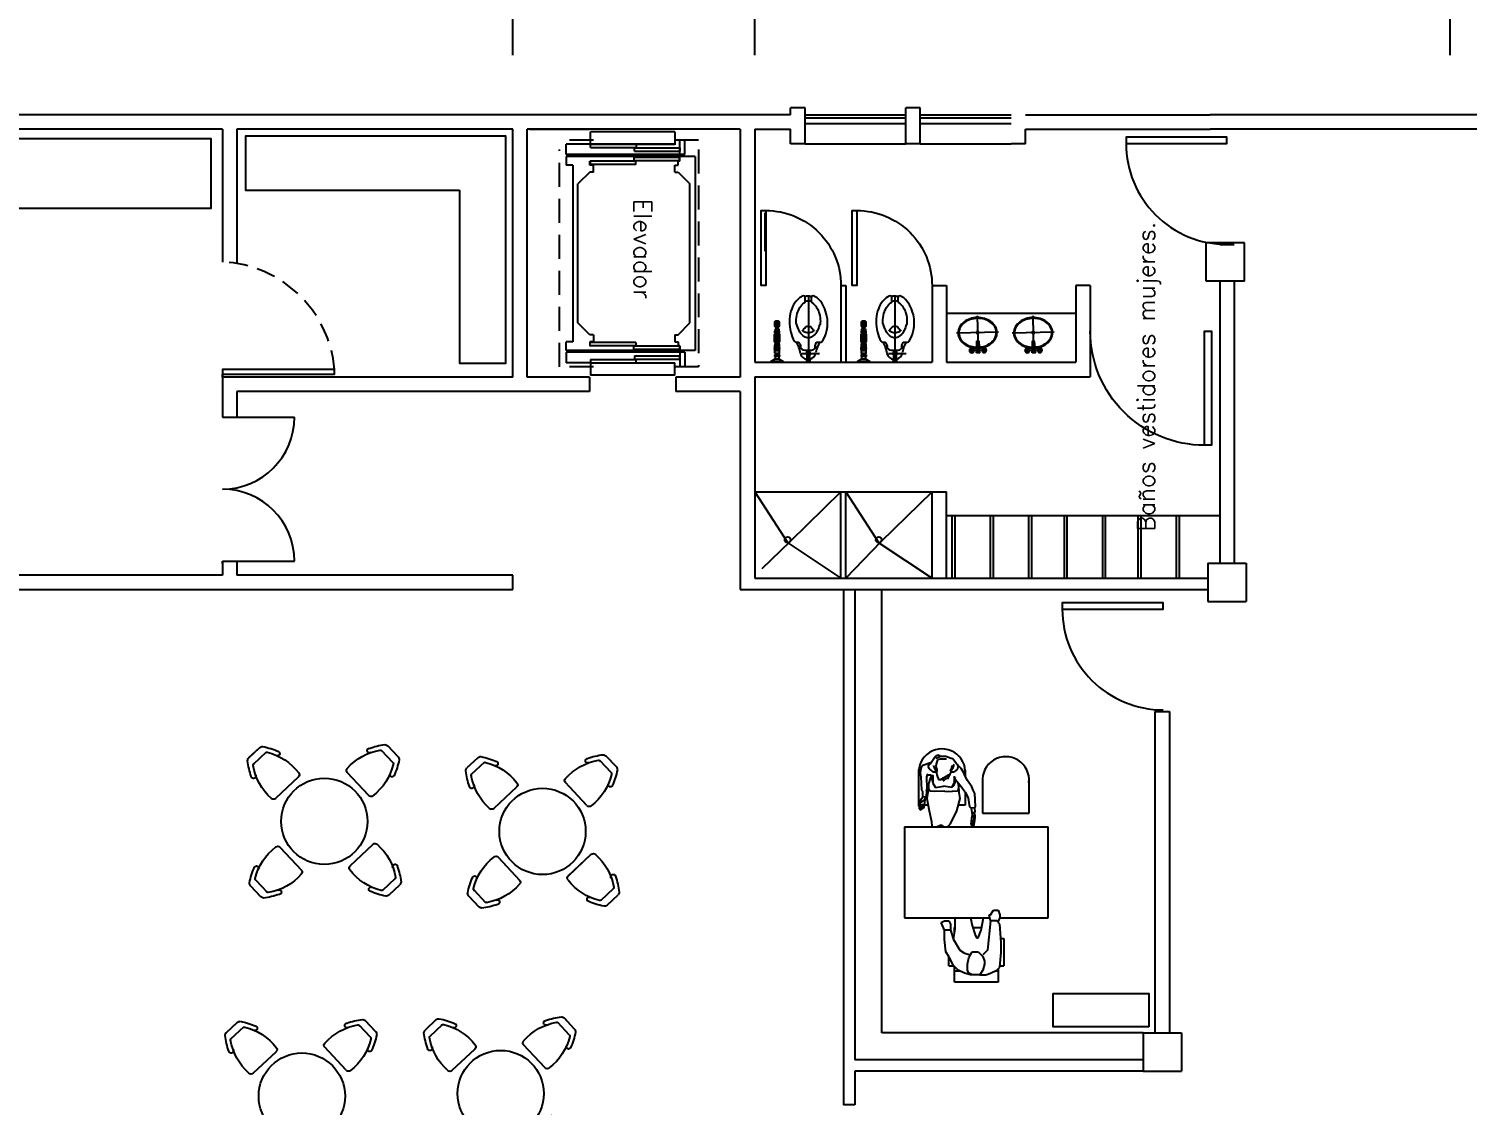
# Model space of a CAD drawing. Header units: millimetres. Extents: x -1615 to -538, y 177 to 397.
# Drawn here: x -1133.03 to -1118.03, y 266.28 to 277.51 of the extents above; entities that cross this region are included whole.
import ezdxf
from ezdxf.enums import TextEntityAlignment as Align

# ---------------------------------------------------------------- set-up
doc = ezdxf.new("R2010")
doc.units = ezdxf.units.MM
doc.linetypes.add('HIDDEN', pattern=[0.375, 0.25, -0.125])
doc.linetypes.add('OCULTA2', pattern=[0.3, 0.2, -0.1])
for name, color, linetype in [('AUX', 8, 'Continuous'), ('MOB', 7, 'Continuous'), ('MUEB', 251, 'Continuous'), ('MUEBLES', 9, 'Continuous'), ('MUROS', 1, 'Continuous'), ('MUROS2', 9, 'Continuous'), ('P-1', 1, 'Continuous'), ('PROY', 8, 'HIDDEN'), ('TEX', 2, 'Continuous'), ('VENT', 4, 'Continuous'), ('VENTANAS', 4, 'Continuous')]:
    doc.layers.add(name, color=color, linetype=linetype)
doc.styles.add('ROMANS', font='ROMANS.shx')
doc.styles.get("Standard").update_dxf_attribs({"font": 'stylu.ttf'})
doc.dimstyles.new('ISO-25', dxfattribs={"dimtxt": 0.5, "dimasz": 0.5, "dimexe": 0.5, "dimexo": 0.625, "dimtad": 0, "dimtih": 1, "dimtoh": 1, "dimtxsty": 'Standard', "dimblk": 'ARCHTICK', "dimcen": 2.5, "dimadec": 0, "dimazin": 0, "dimtfac": 1, "dimtmove": 0, "dimatfit": 3, "dimfxl": 0, "dimarcsym": 0})

# ---------------------------------------------------------------- blocks, each defined once
blk = doc.blocks.new('OVALIN')
for p, q in [((0, -0.482), (0, 0)), ((0.11, -0.04), (-0.11, -0.04)), ((0.27, -0.267), (-0.27, -0.267))]:
    blk.add_line(p, q)
blk.add_lwpolyline([(0.017, -0.071, -0.057947), (0.094, -0.084, -0.080358), (0.171, -0.123, -0.109726), (0.229, -0.189, -0.129522), (0.25, -0.266, -0.129491), (0.229, -0.343, -0.109705), (0.171, -0.409, -0.080358), (0.094, -0.448, -0.070455), (0, -0.462, -0.070437), (-0.094, -0.448, -0.080344), (-0.171, -0.409, -0.109805), (-0.23, -0.343, -0.12938), (-0.25, -0.266, -0.129412), (-0.23, -0.189, -0.109828), (-0.171, -0.123, -0.080344), (-0.094, -0.084, -0.058052), (-0.017, -0.071, -0.05693)], format="xyb")
at = {"elevation": 0.472}
blk.add_lwpolyline([(0.016, -0.081, -0.057902), (0.091, -0.094, -0.080358), (0.165, -0.131, -0.109781), (0.221, -0.194, -0.129604), (0.24, -0.266, -0.129578), (0.221, -0.338, -0.109763), (0.165, -0.401, -0.080358), (0.091, -0.438, -0.070455), (0, -0.452, -0.070437), (-0.091, -0.438, -0.080344), (-0.165, -0.401, -0.109849), (-0.221, -0.338, -0.129486), (-0.24, -0.266, -0.129512), (-0.221, -0.194, -0.109867), (-0.165, -0.131, -0.080344), (-0.091, -0.094, -0.058006), (-0.016, -0.081, -0.05693)], format="xyb", dxfattribs=at)
for points in [[(-0.105, -0.04, 0.119733), (-0.08, -0.065, 0.119733), (-0.055, -0.04, 0.119733), (-0.08, -0.014, 0.119733)], [(0.105, -0.04, -0.119733), (0.08, -0.065, -0.119733), (0.055, -0.04, -0.119733), (0.08, -0.014, -0.119733)]]:
    blk.add_lwpolyline(points, format="xyb", close=True)
blk.add_lwpolyline([(-0.02, -0.007), (-0.013, -0.157), (0.012, -0.157), (0.02, -0.007)], close=True)
for centre, radius in [((-0.08, -0.04), 0.03), ((-0.08, -0.04), 0.00268), ((0.08, -0.04), 0.03), ((0.08, -0.04), 0.00268), ((0, -0.266, 0.472), 0.0157)]:
    blk.add_circle(centre, radius)
blk = doc.blocks.new('8360154')
at = {"layer": 'MOB'}
for p, q in [((-0.114, 0.198), (-0.128, 0.198)), ((-0.128, 0.198), (-0.114, 0.198)), ((-0.128, 0.198), (0.05, 0.198)), ((-0.114, 0.279), (-0.119, 0.279)), ((-0.114, 0.279), (-0.119, 0.279)), ((-0.114, 0.279), (0.041, 0.279)), ((0.036, 0.279), (-0.114, 0.279)), ((0.05, 0.198), (0.037, 0.198)), ((-0.204, -0.221), (-0.204, -0.221)), ((-0.204, -0.221), (-0.204, -0.221)), ((-0.204, -0.221), (-0.204, -0.221)), ((-0.204, -0.221), (-0.204, -0.221)), ((-0.204, -0.221), (-0.204, -0.221)), ((-0.204, -0.221), (-0.204, -0.221)), ((-0.202, -0.221), (-0.204, -0.221)), ((-0.202, -0.221), (0.126, -0.221)), ((-0.198, -0.221), (0.126, -0.221)), ((0.124, -0.221), (0.126, -0.221)), ((0.126, -0.221), (0.126, -0.221)), ((0.126, -0.221), (0.126, -0.221))]:
    blk.add_line(p, q, dxfattribs=at)
for centre, radius, start, end in [((0.352, -0.134), 0.589, 146.769, 185.5261), ((0.549, -0.225), 0.852, 144.8892, 156.6032), ((-0.111, 0.225), 0.0546, 97.7265, 132.0881), ((-0.123, 0.179), 0.0202, 105.2359, 150.5078), ((0.022, 0.199), 0.0819, 54.5973, 77.0407), ((0.045, 0.179), 0.0196, 28.6466, 75.2389), ((-0.436, -0.136), 0.595, 354.6785, 33.3393), ((-0.601, -0.215), 0.825, 23.8528, 35.6459), ((-0.21, 0.107), 0.0236, 163.1411, 326.8155), ((0.133, 0.106), 0.0248, 189.0366, 31.7969), ((-0.204, -0.191), 0.03, 180, 270), ((0.126, -0.191), 0.03, 270, 360)]:
    blk.add_arc(centre, radius, start, end, dxfattribs=at)
blk = doc.blocks.new('A$C212E4BCC')
at = {"layer": 'MOB', "linetype": 'Continuous'}
blk.add_circle((1.028, 1.028), 0.45, dxfattribs=at)
at = {"layer": 'MOB', "xscale": -1}
for p, rotation in [((0.996, 1.775), 356.1272636106476), ((0.281, 0.996), 86.12726361064757), ((1.775, 1.06), 266.1272636106476), ((1.06, 0.281), 176.1272636106476)]:
    blk.add_blockref('8360154', p, dxfattribs=dict(at, rotation=rotation))
blk = doc.blocks.new('PTA1.5')
for p, q in [((-0.75, 0), (-0.75, 0.75)), ((0.75, 0), (0.75, 0.75)), ((-0.775, 0), (-0.75, 0)), ((0.775, 0), (0.75, 0))]:
    blk.add_line(p, q)
for centre, start, end in [((-0.75, 0), 0, 90), ((0.75, 0), 90, 180)]:
    blk.add_arc(centre, 0.75, start, end)
blk = doc.blocks.new('A$C42181B83')
at = {"layer": 'VENT'}
blk.add_line((0, 0), (0, 0.03), dxfattribs=at)
blk.add_lwpolyline([(0, 0.03), (1.17, 0.03), (1.17, 0.08), (0, 0.08)], close=True, dxfattribs=at)
at = {"layer": 'VENT', "linetype": 'OCULTA2'}
blk.add_arc((-0.051, -0.024), 1.225, 4.8759, 87.6257, dxfattribs=at)
blk = doc.blocks.new('_ArchTick')
at = {"color": 0, "linetype": 'ByBlock', "const_width": 0.15}
blk.add_lwpolyline([(-0.5, -0.5), (0.5, 0.5)], dxfattribs=at)
blk = doc.blocks.new('*D282')
at = {"color": 0, "lineweight": -2}
for p, q in [((-1118.207, 277.239), (-1118.207, 279.749)), ((-1115.282, 277.239), (-1115.282, 279.749)), ((-1118.207, 279.249), (-1118.707, 279.249)), ((-1118.207, 279.249), (-1118.169, 279.249)), ((-1115.282, 279.249), (-1115.319, 279.249)), ((-1115.282, 279.249), (-1114.782, 279.249))]:
    blk.add_line(p, q, dxfattribs=at)
at = {"layer": 'Defpoints', "color": 0}
for p in [(-1118.207, 279.249), (-1118.207, 276.614), (-1115.282, 276.614)]:
    blk.add_point(p, dxfattribs=at)
at = {"color": 0, "lineweight": -2, "xscale": 0.5, "yscale": 0.5, "zscale": 0.5}
blk.add_blockref('_ArchTick', (-1118.207, 279.249), dxfattribs=at)
at = {"color": 0, "lineweight": -2, "xscale": 0.5, "yscale": 0.5, "zscale": 0.5, "rotation": 180}
blk.add_blockref('_ArchTick', (-1115.282, 279.249), dxfattribs=at)
at = {"color": 0, "insert": (-1116.744, 279.249), "char_height": 0.5, "attachment_point": 5}
blk.add_mtext('2,93', dxfattribs=at)
blk = doc.blocks.new('*D283')
at = {"color": 0, "lineweight": -2}
for p, q in [((-1125.462, 277.239), (-1125.462, 279.749)), ((-1118.207, 277.239), (-1118.207, 279.749)), ((-1125.462, 279.249), (-1123.279, 279.249)), ((-1118.207, 279.249), (-1120.39, 279.249))]:
    blk.add_line(p, q, dxfattribs=at)
at = {"layer": 'Defpoints', "color": 0}
for p in [(-1125.462, 279.249), (-1125.462, 276.614), (-1118.207, 276.614)]:
    blk.add_point(p, dxfattribs=at)
at = {"color": 0, "lineweight": -2, "xscale": 0.5, "yscale": 0.5, "zscale": 0.5, "rotation": 180}
blk.add_blockref('_ArchTick', (-1125.462, 279.249), dxfattribs=at)
at = {"color": 0, "lineweight": -2, "xscale": 0.5, "yscale": 0.5, "zscale": 0.5}
blk.add_blockref('_ArchTick', (-1118.207, 279.249), dxfattribs=at)
at = {"color": 0, "insert": (-1121.835, 279.249), "char_height": 0.5, "attachment_point": 5}
blk.add_mtext('7,26', dxfattribs=at)
blk = doc.blocks.new('*D284')
at = {"color": 0, "lineweight": -2}
for p, q in [((-1127.985, 277.239), (-1127.985, 279.749)), ((-1125.462, 277.239), (-1125.462, 279.749)), ((-1125.462, 279.249), (-1127.985, 279.249))]:
    blk.add_line(p, q, dxfattribs=at)
at = {"layer": 'Defpoints', "color": 0}
for p in [(-1127.985, 279.249), (-1127.985, 276.614), (-1125.462, 276.614)]:
    blk.add_point(p, dxfattribs=at)
at = {"color": 0, "lineweight": -2, "xscale": 0.5, "yscale": 0.5, "zscale": 0.5, "rotation": 180}
blk.add_blockref('_ArchTick', (-1127.985, 279.249), dxfattribs=at)
at = {"color": 0, "lineweight": -2, "xscale": 0.5, "yscale": 0.5, "zscale": 0.5}
blk.add_blockref('_ArchTick', (-1125.462, 279.249), dxfattribs=at)
at = {"color": 0, "insert": (-1126.816, 280.343), "char_height": 0.5, "attachment_point": 5}
blk.add_mtext('2,52', dxfattribs=at)
blk = doc.blocks.new('*D285')
at = {"color": 0, "lineweight": -2}
for p, q in [((-1141.237, 277.239), (-1141.237, 279.749)), ((-1127.985, 277.239), (-1127.985, 279.749)), ((-1141.237, 279.249), (-1136.206, 279.249)), ((-1127.985, 279.249), (-1133.015, 279.249))]:
    blk.add_line(p, q, dxfattribs=at)
at = {"layer": 'Defpoints', "color": 0}
for p in [(-1141.237, 279.249), (-1141.237, 276.614), (-1127.985, 276.614)]:
    blk.add_point(p, dxfattribs=at)
at = {"color": 0, "lineweight": -2, "xscale": 0.5, "yscale": 0.5, "zscale": 0.5, "rotation": 180}
blk.add_blockref('_ArchTick', (-1141.237, 279.249), dxfattribs=at)
at = {"color": 0, "lineweight": -2, "xscale": 0.5, "yscale": 0.5, "zscale": 0.5}
blk.add_blockref('_ArchTick', (-1127.985, 279.249), dxfattribs=at)
at = {"color": 0, "insert": (-1134.611, 279.249), "char_height": 0.5, "attachment_point": 5}
blk.add_mtext('13,25', dxfattribs=at)

msp = doc.modelspace()

# ---------------------------------------------------------------- linework, layer by layer
at = {"layer": 'AUX'}
for p, q in [((-1126.296, 276.438), (-1127.174, 276.438)), ((-1127.174, 276.274), (-1127.174, 276.438)), ((-1126.296, 276.438), (-1126.296, 276.31)), ((-1127.174, 276.31), (-1127.428, 276.31)), ((-1127.428, 276.2), (-1127.428, 276.31)), ((-1127.174, 276.31), (-1126.7, 276.31)), ((-1127.174, 276.274), (-1127.174, 276.31)), ((-1127.174, 276.274), (-1126.7, 276.274)), ((-1126.717, 276.271), (-1126.243, 276.271)), ((-1126.717, 276.236), (-1126.717, 276.271)), ((-1126.717, 276.236), (-1126.243, 276.236)), ((-1126.7, 276.31), (-1126.296, 276.31)), ((-1126.7, 276.31), (-1126.7, 276.274)), ((-1126.243, 276.2), (-1126.243, 276.35)), ((-1126.243, 276.271), (-1126.243, 276.236)), ((-1126.19, 276.2), (-1126.19, 276.35)), ((-1126.243, 276.2), (-1127.428, 276.2)), ((-1126.084, 276.182), (-1127.428, 276.182)), ((-1127.428, 276.182), (-1127.428, 276.089)), ((-1127.428, 276.182), (-1127.428, 276.089)), ((-1127.358, 276.089), (-1127.428, 276.089)), ((-1127.358, 276.089), (-1127.428, 276.089)), ((-1127.358, 276.089), (-1127.358, 274.249)), ((-1127.181, 276.089), (-1127.181, 276.131)), ((-1127.181, 276.131), (-1127.177, 276.131)), ((-1127.181, 276.131), (-1127.181, 276.131)), ((-1127.145, 276.089), (-1127.181, 276.089)), ((-1126.703, 276.131), (-1127.177, 276.131)), ((-1127.177, 276.131), (-1127.177, 276.096)), ((-1126.703, 276.096), (-1127.177, 276.096)), ((-1127.145, 276.018), (-1127.145, 276.089)), ((-1126.246, 276.17), (-1126.721, 276.17)), ((-1126.721, 276.17), (-1126.721, 276.135)), ((-1126.246, 276.135), (-1126.721, 276.135)), ((-1126.703, 276.096), (-1126.703, 276.131)), ((-1126.296, 276.018), (-1126.296, 276.089)), ((-1126.296, 276.089), (-1126.261, 276.089)), ((-1126.261, 276.089), (-1126.261, 276.131)), ((-1126.243, 276.131), (-1126.261, 276.131)), ((-1126.261, 276.131), (-1126.261, 276.131)), ((-1126.246, 276.135), (-1126.246, 276.17)), ((-1126.19, 276.2), (-1126.243, 276.2)), ((-1126.243, 276.131), (-1126.243, 276.182)), ((-1126.084, 276.182), (-1126.084, 274.156)), ((-1127.181, 276.018), (-1127.305, 275.895)), ((-1127.181, 276.018), (-1127.305, 275.895)), ((-1127.145, 276.018), (-1127.181, 276.018)), ((-1126.296, 276.018), (-1126.261, 276.018)), ((-1126.261, 276.018), (-1126.137, 275.895)), ((-1126.261, 276.018), (-1126.137, 275.895)), ((-1127.305, 274.444), (-1127.305, 275.895)), ((-1126.137, 274.444), (-1126.137, 275.895)), ((-1127.181, 274.32), (-1127.305, 274.444)), ((-1126.261, 274.32), (-1126.137, 274.444)), ((-1127.145, 274.32), (-1127.181, 274.32)), ((-1127.145, 274.32), (-1127.145, 274.249)), ((-1126.296, 274.32), (-1126.296, 274.249)), ((-1126.296, 274.32), (-1126.261, 274.32)), ((-1127.428, 274.156), (-1127.428, 274.249)), ((-1127.358, 274.249), (-1127.428, 274.249)), ((-1126.084, 274.156), (-1127.428, 274.156)), ((-1126.243, 274.138), (-1127.428, 274.138)), ((-1127.428, 274.138), (-1127.428, 274.029)), ((-1127.145, 274.249), (-1127.181, 274.249)), ((-1127.181, 274.249), (-1127.181, 274.207)), ((-1127.181, 274.207), (-1127.177, 274.207)), ((-1127.181, 274.207), (-1127.181, 274.207)), ((-1126.703, 274.242), (-1127.177, 274.242)), ((-1127.177, 274.207), (-1127.177, 274.242)), ((-1126.703, 274.207), (-1127.177, 274.207)), ((-1126.246, 274.203), (-1126.721, 274.203)), ((-1126.721, 274.168), (-1126.721, 274.203)), ((-1126.246, 274.168), (-1126.721, 274.168)), ((-1126.703, 274.242), (-1126.703, 274.207)), ((-1126.296, 274.249), (-1126.261, 274.249)), ((-1126.261, 274.249), (-1126.261, 274.207)), ((-1126.243, 274.207), (-1126.261, 274.207)), ((-1126.261, 274.207), (-1126.261, 274.207)), ((-1126.246, 274.203), (-1126.246, 274.168)), ((-1126.243, 274.207), (-1126.243, 274.156)), ((-1126.19, 274.138), (-1126.243, 274.138)), ((-1126.243, 274.138), (-1126.243, 273.988)), ((-1126.19, 274.138), (-1126.19, 273.988)), ((-1127.174, 274.029), (-1127.428, 274.029)), ((-1127.174, 274.064), (-1126.7, 274.064)), ((-1127.174, 274.064), (-1127.174, 273.9)), ((-1127.174, 274.064), (-1127.174, 274.029)), ((-1127.174, 274.029), (-1126.7, 274.029)), ((-1126.717, 274.103), (-1126.243, 274.103)), ((-1126.717, 274.103), (-1126.717, 274.067)), ((-1126.717, 274.067), (-1126.243, 274.067)), ((-1126.7, 274.029), (-1126.7, 274.064)), ((-1126.7, 274.029), (-1126.296, 274.029)), ((-1126.296, 273.9), (-1126.296, 274.029)), ((-1126.243, 274.067), (-1126.243, 274.103)), ((-1126.296, 273.9), (-1127.174, 273.9))]:
    msp.add_line(p, q, dxfattribs=at)
at = {"layer": 'MUEB'}
for p, q in [((-1123.576, 269.921), (-1123.593, 269.897)), ((-1123.552, 269.935), (-1123.576, 269.921)), ((-1123.519, 269.922), (-1123.574, 269.902)), ((-1123.53, 269.929), (-1123.552, 269.935)), ((-1123.522, 269.922), (-1123.53, 269.929)), ((-1123.468, 269.922), (-1123.519, 269.922)), ((-1123.412, 269.902), (-1123.468, 269.922)), ((-1123.75, 269.419), (-1123.75, 269.785)), ((-1123.734, 269.776), (-1123.735, 269.748)), ((-1123.727, 269.806), (-1123.734, 269.776)), ((-1123.709, 269.828), (-1123.727, 269.806)), ((-1123.619, 269.86), (-1123.709, 269.828)), ((-1123.634, 269.842), (-1123.656, 269.818)), ((-1123.656, 269.818), (-1123.641, 269.793)), ((-1123.641, 269.793), (-1123.639, 269.79)), ((-1123.639, 269.79), (-1123.604, 269.761)), ((-1123.63, 269.845), (-1123.634, 269.842)), ((-1123.593, 269.897), (-1123.63, 269.845)), ((-1123.616, 269.86), (-1123.619, 269.86)), ((-1123.604, 269.761), (-1123.572, 269.761)), ((-1123.6, 269.828), (-1123.59, 269.807)), ((-1123.59, 269.807), (-1123.574, 269.77)), ((-1123.574, 269.785), (-1123.572, 269.767)), ((-1123.563, 269.867), (-1123.572, 269.827)), ((-1123.572, 269.827), (-1123.57, 269.804)), ((-1123.572, 269.767), (-1123.572, 269.763)), ((-1123.572, 269.763), (-1123.567, 269.751)), ((-1123.57, 269.804), (-1123.564, 269.791)), ((-1123.564, 269.77), (-1123.567, 269.761)), ((-1123.567, 269.761), (-1123.567, 269.751)), ((-1123.564, 269.791), (-1123.564, 269.77)), ((-1123.556, 269.888), (-1123.563, 269.867)), ((-1123.526, 269.895), (-1123.556, 269.888)), ((-1123.46, 269.895), (-1123.526, 269.895)), ((-1123.419, 269.77), (-1123.412, 269.791)), ((-1123.419, 269.77), (-1123.418, 269.761)), ((-1123.418, 269.761), (-1123.412, 269.767)), ((-1123.418, 269.761), (-1123.418, 269.751)), ((-1123.413, 269.761), (-1123.382, 269.761)), ((-1123.394, 269.897), (-1123.412, 269.902)), ((-1123.408, 269.804), (-1123.412, 269.791)), ((-1123.412, 269.767), (-1123.405, 269.785)), ((-1123.405, 269.827), (-1123.408, 269.804)), ((-1123.405, 269.785), (-1123.392, 269.807)), ((-1123.356, 269.845), (-1123.394, 269.897)), ((-1123.394, 269.84), (-1123.382, 269.828)), ((-1123.392, 269.807), (-1123.382, 269.828)), ((-1123.348, 269.79), (-1123.382, 269.761)), ((-1123.356, 269.845), (-1123.352, 269.842)), ((-1123.352, 269.842), (-1123.339, 269.817)), ((-1123.309, 269.797), (-1123.348, 269.835)), ((-1123.348, 269.79), (-1123.345, 269.793)), ((-1123.345, 269.793), (-1123.339, 269.817)), ((-1123.282, 269.751), (-1123.309, 269.797)), ((-1123.267, 269.781), (-1123.267, 269.721)), ((-1123.735, 269.748), (-1123.73, 269.71)), ((-1123.73, 269.71), (-1123.723, 269.57)), ((-1123.668, 269.737), (-1123.657, 269.731)), ((-1123.667, 269.711), (-1123.66, 269.733)), ((-1123.664, 269.584), (-1123.667, 269.711)), ((-1123.657, 269.731), (-1123.646, 269.729)), ((-1123.649, 269.636), (-1123.653, 269.562)), ((-1123.63, 269.704), (-1123.649, 269.636)), ((-1123.649, 269.636), (-1123.649, 269.589)), ((-1123.624, 269.727), (-1123.646, 269.729)), ((-1123.619, 269.725), (-1123.63, 269.704)), ((-1123.624, 269.727), (-1123.609, 269.72)), ((-1123.603, 269.654), (-1123.617, 269.723)), ((-1123.609, 269.72), (-1123.596, 269.73)), ((-1123.603, 269.724), (-1123.603, 269.68)), ((-1123.603, 269.68), (-1123.603, 269.654)), ((-1123.603, 269.654), (-1123.603, 269.643)), ((-1123.603, 269.643), (-1123.577, 269.6)), ((-1123.577, 269.6), (-1123.492, 269.613)), ((-1123.567, 269.751), (-1123.564, 269.731)), ((-1123.564, 269.731), (-1123.56, 269.72)), ((-1123.56, 269.72), (-1123.546, 269.684)), ((-1123.546, 269.684), (-1123.519, 269.681)), ((-1123.519, 269.681), (-1123.479, 269.707)), ((-1123.489, 269.701), (-1123.519, 269.681)), ((-1123.509, 269.687), (-1123.505, 269.687)), ((-1123.509, 269.687), (-1123.505, 269.687)), ((-1123.509, 269.687), (-1123.509, 269.687)), ((-1123.505, 269.687), (-1123.498, 269.673)), ((-1123.498, 269.673), (-1123.489, 269.673)), ((-1123.405, 269.6), (-1123.492, 269.613)), ((-1123.489, 269.701), (-1123.435, 269.734)), ((-1123.489, 269.701), (-1123.479, 269.707)), ((-1123.489, 269.673), (-1123.479, 269.687)), ((-1123.479, 269.707), (-1123.442, 269.724)), ((-1123.448, 269.693), (-1123.479, 269.687)), ((-1123.448, 269.693), (-1123.441, 269.703)), ((-1123.442, 269.724), (-1123.429, 269.726)), ((-1123.441, 269.703), (-1123.435, 269.717)), ((-1123.435, 269.717), (-1123.434, 269.725)), ((-1123.429, 269.726), (-1123.422, 269.737)), ((-1123.422, 269.737), (-1123.418, 269.751)), ((-1123.405, 269.6), (-1123.381, 269.643)), ((-1123.399, 269.612), (-1123.386, 269.617)), ((-1123.386, 269.617), (-1123.375, 269.643)), ((-1123.381, 269.718), (-1123.381, 269.68)), ((-1123.381, 269.654), (-1123.369, 269.707)), ((-1123.381, 269.68), (-1123.381, 269.654)), ((-1123.381, 269.654), (-1123.381, 269.643)), ((-1123.375, 269.643), (-1123.36, 269.676)), ((-1123.367, 269.684), (-1123.321, 269.627)), ((-1123.335, 269.636), (-1123.339, 269.649)), ((-1123.335, 269.636), (-1123.335, 269.589)), ((-1123.331, 269.562), (-1123.335, 269.636)), ((-1123.321, 269.627), (-1123.277, 269.569)), ((-1123.269, 269.724), (-1123.282, 269.751)), ((-1123.242, 269.672), (-1123.269, 269.724)), ((-1123.197, 269.606), (-1123.242, 269.672)), ((-1123.19, 269.59), (-1123.197, 269.606)), ((-1123.085, 269.699), (-1123.085, 269.331)), ((-1122.601, 269.331), (-1122.601, 269.703)), ((-1123.734, 269.468), (-1123.744, 269.438)), ((-1123.718, 269.483), (-1123.734, 269.468)), ((-1123.73, 269.445), (-1123.684, 269.475)), ((-1123.724, 269.583), (-1123.723, 269.57)), ((-1123.723, 269.57), (-1123.711, 269.559)), ((-1123.71, 269.506), (-1123.718, 269.483)), ((-1123.711, 269.559), (-1123.713, 269.506)), ((-1123.713, 269.506), (-1123.673, 269.503)), ((-1123.687, 269.443), (-1123.684, 269.475)), ((-1123.684, 269.475), (-1123.683, 269.48)), ((-1123.683, 269.48), (-1123.68, 269.503)), ((-1123.671, 269.563), (-1123.673, 269.503)), ((-1123.671, 269.563), (-1123.664, 269.584)), ((-1123.649, 269.589), (-1123.667, 269.485)), ((-1123.667, 269.485), (-1123.643, 269.355)), ((-1123.649, 269.589), (-1123.637, 269.562)), ((-1123.583, 269.557), (-1123.637, 269.562)), ((-1123.48, 269.562), (-1123.583, 269.557)), ((-1123.48, 269.562), (-1123.402, 269.557)), ((-1123.348, 269.562), (-1123.402, 269.557)), ((-1123.354, 269.355), (-1123.318, 269.485)), ((-1123.335, 269.589), (-1123.348, 269.562)), ((-1123.318, 269.485), (-1123.335, 269.589)), ((-1123.277, 269.569), (-1123.274, 269.555)), ((-1123.274, 269.555), (-1123.265, 269.547)), ((-1123.267, 269.549), (-1123.267, 269.413)), ((-1123.265, 269.547), (-1123.237, 269.488)), ((-1123.237, 269.488), (-1123.22, 269.396)), ((-1123.184, 269.57), (-1123.19, 269.59)), ((-1123.167, 269.537), (-1123.184, 269.57)), ((-1123.16, 269.401), (-1123.167, 269.537)), ((-1123.744, 269.438), (-1123.754, 269.409)), ((-1123.754, 269.409), (-1123.753, 269.404)), ((-1123.753, 269.404), (-1123.748, 269.401)), ((-1123.748, 269.401), (-1123.74, 269.419)), ((-1123.74, 269.418), (-1123.747, 269.375)), ((-1123.747, 269.375), (-1123.743, 269.372)), ((-1123.741, 269.413), (-1123.743, 269.413)), ((-1123.743, 269.372), (-1123.737, 269.372)), ((-1123.74, 269.419), (-1123.733, 269.439)), ((-1123.737, 269.372), (-1123.725, 269.429)), ((-1123.731, 269.401), (-1123.734, 269.371)), ((-1123.734, 269.371), (-1123.731, 269.367)), ((-1123.731, 269.367), (-1123.725, 269.367)), ((-1123.725, 269.367), (-1123.713, 269.429)), ((-1123.718, 269.398), (-1123.721, 269.379)), ((-1123.721, 269.379), (-1123.717, 269.376)), ((-1123.717, 269.376), (-1123.711, 269.376)), ((-1123.711, 269.376), (-1123.701, 269.431)), ((-1123.704, 269.413), (-1123.705, 269.413)), ((-1123.704, 269.414), (-1123.704, 269.389)), ((-1123.704, 269.389), (-1123.701, 269.385)), ((-1123.701, 269.385), (-1123.694, 269.389)), ((-1123.694, 269.389), (-1123.687, 269.443)), ((-1123.654, 269.413), (-1123.691, 269.413)), ((-1123.643, 269.355), (-1123.617, 269.245)), ((-1123.419, 269.22), (-1123.354, 269.355)), ((-1123.267, 269.413), (-1123.338, 269.413)), ((-1123.22, 269.396), (-1123.204, 269.382)), ((-1123.167, 269.388), (-1123.204, 269.382)), ((-1123.204, 269.382), (-1123.199, 269.337)), ((-1123.195, 269.311), (-1123.2, 269.275)), ((-1123.199, 269.337), (-1123.17, 269.339)), ((-1123.194, 269.337), (-1123.197, 269.322)), ((-1123.197, 269.322), (-1123.195, 269.311)), ((-1123.177, 269.29), (-1123.195, 269.311)), ((-1123.17, 269.339), (-1123.162, 269.34)), ((-1123.17, 269.325), (-1123.17, 269.339)), ((-1123.167, 269.315), (-1123.17, 269.325)), ((-1123.167, 269.388), (-1123.16, 269.401)), ((-1123.162, 269.34), (-1123.167, 269.388)), ((-1123.167, 269.285), (-1123.167, 269.315)), ((-1123.167, 269.315), (-1123.167, 269.284)), ((-1123.163, 269.281), (-1123.167, 269.305)), ((-1123.085, 269.331), (-1122.601, 269.331)), ((-1123.899, 269.19), (-1123.899, 268.24)), ((-1123.899, 269.19), (-1122.402, 269.19)), ((-1123.617, 269.245), (-1123.613, 269.194)), ((-1123.613, 269.194), (-1123.604, 269.19)), ((-1123.604, 269.19), (-1123.604, 269.19)), ((-1123.566, 269.19), (-1123.516, 269.208)), ((-1123.516, 269.208), (-1123.493, 269.19)), ((-1123.513, 269.19), (-1123.506, 269.2)), ((-1123.46, 269.19), (-1123.443, 269.196)), ((-1123.443, 269.196), (-1123.419, 269.22)), ((-1123.2, 269.275), (-1123.207, 269.214)), ((-1123.207, 269.214), (-1123.204, 269.211)), ((-1123.204, 269.211), (-1123.198, 269.211)), ((-1123.193, 269.26), (-1123.198, 269.203)), ((-1123.198, 269.203), (-1123.193, 269.203)), ((-1123.185, 269.261), (-1123.193, 269.194)), ((-1123.193, 269.203), (-1123.191, 269.203)), ((-1123.193, 269.194), (-1123.187, 269.194)), ((-1123.187, 269.194), (-1123.183, 269.194)), ((-1123.177, 269.264), (-1123.184, 269.203)), ((-1123.184, 269.203), (-1123.178, 269.203)), ((-1123.183, 269.194), (-1123.181, 269.203)), ((-1123.178, 269.203), (-1123.174, 269.203)), ((-1123.177, 269.29), (-1123.177, 269.265)), ((-1123.177, 269.265), (-1123.176, 269.247)), ((-1123.177, 269.264), (-1123.177, 269.264)), ((-1123.176, 269.247), (-1123.17, 269.245)), ((-1123.174, 269.203), (-1123.168, 269.247)), ((-1123.17, 269.245), (-1123.167, 269.253)), ((-1123.167, 269.253), (-1123.167, 269.284)), ((-1123.167, 269.26), (-1123.163, 269.281)), ((-1122.402, 268.24), (-1122.402, 269.19)), ((-1123.002, 268.207), (-1123.018, 268.271)), ((-1123.018, 268.271), (-1123.002, 268.271)), ((-1123.002, 268.271), (-1122.97, 268.319)), ((-1122.97, 268.319), (-1122.922, 268.319)), ((-1122.922, 268.319), (-1122.906, 268.271)), ((-1122.906, 268.271), (-1122.906, 268.239)), ((-1123.899, 268.24), (-1123.01, 268.24)), ((-1123.516, 268.191), (-1123.484, 268.207)), ((-1123.484, 268.11), (-1123.516, 268.191)), ((-1123.484, 268.207), (-1123.436, 268.207)), ((-1123.484, 268.014), (-1123.484, 268.11)), ((-1123.42, 268.11), (-1123.484, 268.11)), ((-1123.436, 268.207), (-1123.42, 268.175)), ((-1123.42, 268.175), (-1123.42, 268.11)), ((-1123.42, 268.11), (-1123.388, 268.014)), ((-1123.388, 268.014), (-1123.372, 268.126)), ((-1123.379, 268.14), (-1123.372, 268.14)), ((-1123.379, 268.077), (-1123.379, 268.14)), ((-1123.372, 268.126), (-1123.372, 268.239)), ((-1123.211, 268.24), (-1123.211, 268.239)), ((-1123.211, 268.239), (-1123.195, 268.159)), ((-1123.195, 268.159), (-1123.163, 268.062)), ((-1123.189, 268.14), (-1123.093, 268.14)), ((-1123.131, 268.03), (-1123.099, 268.11)), ((-1123.099, 268.11), (-1123.075, 268.24)), ((-1123.002, 268.207), (-1123.034, 267.902)), ((-1122.938, 268.207), (-1123.002, 268.207)), ((-1122.906, 268.175), (-1122.938, 268.207)), ((-1122.906, 268.239), (-1122.922, 268.207)), ((-1122.922, 268.207), (-1122.922, 268.191)), ((-1122.906, 268.24), (-1122.402, 268.24)), ((-1122.89, 267.982), (-1122.906, 268.175)), ((-1123.468, 267.886), (-1123.484, 268.014)), ((-1123.391, 268.025), (-1123.386, 268.025)), ((-1123.388, 268.014), (-1123.323, 267.902)), ((-1123.163, 268.062), (-1123.147, 268.03)), ((-1123.147, 268.03), (-1123.131, 268.03)), ((-1122.893, 268.025), (-1122.865, 268.025)), ((-1122.89, 267.877), (-1122.89, 267.982)), ((-1122.865, 268.025), (-1122.865, 267.74)), ((-1123.436, 267.837), (-1123.468, 267.886)), ((-1123.436, 267.74), (-1123.436, 267.837)), ((-1123.388, 267.741), (-1123.436, 267.837)), ((-1123.323, 267.902), (-1123.275, 267.87)), ((-1123.275, 267.87), (-1123.211, 267.853)), ((-1123.243, 267.757), (-1123.227, 267.821)), ((-1123.227, 267.821), (-1123.195, 267.886)), ((-1123.195, 267.886), (-1123.131, 267.886)), ((-1123.131, 267.886), (-1123.082, 267.837)), ((-1123.034, 267.902), (-1123.082, 267.853)), ((-1123.082, 267.837), (-1123.066, 267.789)), ((-1122.906, 267.725), (-1122.89, 267.877)), ((-1123.436, 267.74), (-1123.387, 267.74)), ((-1123.339, 267.693), (-1123.388, 267.741)), ((-1123.379, 267.569), (-1123.379, 267.732)), ((-1123.32, 267.683), (-1123.379, 267.683)), ((-1123.275, 267.661), (-1123.339, 267.693)), ((-1123.211, 267.645), (-1123.275, 267.661)), ((-1123.243, 267.693), (-1123.243, 267.757)), ((-1123.227, 267.661), (-1123.243, 267.693)), ((-1123.195, 267.645), (-1123.227, 267.661)), ((-1123.082, 267.693), (-1123.115, 267.645)), ((-1123.066, 267.757), (-1123.082, 267.693)), ((-1123.066, 267.789), (-1123.066, 267.757)), ((-1123.05, 267.645), (-1123.002, 267.661)), ((-1123.002, 267.661), (-1122.938, 267.693)), ((-1122.922, 267.683), (-1122.958, 267.683)), ((-1122.938, 267.693), (-1122.906, 267.725)), ((-1122.922, 267.709), (-1122.922, 267.569)), ((-1122.904, 267.74), (-1122.865, 267.74)), ((-1122.922, 267.569), (-1123.379, 267.569)), ((-1123.115, 267.645), (-1123.211, 267.645)), ((-1123.115, 267.645), (-1123.05, 267.645))]:
    msp.add_line(p, q, dxfattribs=at)
for points in [[(-1137.361, 276.369), (-1131.135, 276.369), (-1131.135, 275.639), (-1137.361, 275.639)], [(-1121.35, 267.101), (-1122.348, 267.101), (-1122.348, 267.449), (-1121.35, 267.449)]]:
    msp.add_lwpolyline(points, close=True, dxfattribs=at)
for points in [[(-1128.54, 276.392), (-1130.773, 276.392), (-1130.773, 275.828), (-1128.54, 275.828)], [(-1128.54, 275.828), (-1128.54, 274.025), (-1128.058, 274.025), (-1128.058, 276.392), (-1128.54, 276.392)]]:
    msp.add_lwpolyline(points, dxfattribs=at)
for centre, radius, start, end in [((-1123.509, 269.759), 0.243, 354.8093, 186.0877), ((-1122.843, 269.677), 0.243, 353.9123, 185.1907), ((-1123.147, 266.482), 1.622, 98.1379, 98.1736)]:
    msp.add_arc(centre, radius, start, end, dxfattribs=at)
at = {"layer": 'MUEBLES'}
for points in [[(-1121.589, 276.315), (-1120.537, 276.315), (-1120.537, 276.381), (-1121.589, 276.381), (-1121.589, 276.315, 0.414214), (-1120.537, 275.264, 0.414214)], [(-1125.346, 275.617), (-1125.346, 274.834), (-1125.395, 274.834), (-1125.395, 275.617), (-1125.346, 275.617, -0.414214), (-1124.562, 274.834, -0.414214)], [(-1124.396, 275.617), (-1124.396, 274.834), (-1124.445, 274.834), (-1124.445, 275.617), (-1124.396, 275.617, -0.414214), (-1123.612, 274.834, -0.414214)], [(-1120.772, 273.169), (-1120.772, 274.359), (-1120.698, 274.359), (-1120.698, 273.169), (-1120.772, 273.169, -0.414214), (-1121.962, 274.359, -0.414214)], [(-1122.254, 271.46), (-1121.202, 271.46), (-1121.202, 271.526), (-1122.254, 271.526), (-1122.254, 271.46, 0.414214), (-1121.202, 270.409, 0.414214)]]:
    msp.add_lwpolyline(points, format="xyb", dxfattribs=at)
at = {"layer": 'MUROS'}
for p, q in [((-1124.937, 276.689), (-1125.087, 276.689)), ((-1125.087, 276.614), (-1125.087, 276.689)), ((-1124.937, 276.314), (-1124.937, 276.689)), ((-1123.737, 276.689), (-1123.887, 276.689)), ((-1123.887, 276.314), (-1123.887, 276.689)), ((-1123.737, 276.314), (-1123.737, 276.689)), ((-1122.637, 276.614), (-1120.712, 276.614)), ((-1116.287, 276.614), (-1120.712, 276.614)), ((-1125.612, 276.464), (-1127.835, 276.464)), ((-1127.835, 273.88), (-1127.835, 276.464)), ((-1127.812, 276.464), (-1127.185, 276.464)), ((-1125.612, 276.464), (-1125.612, 273.88)), ((-1125.612, 276.464), (-1125.612, 273.88)), ((-1125.612, 276.464), (-1125.612, 273.88)), ((-1125.462, 276.464), (-1125.462, 275.414)), ((-1125.462, 276.464), (-1125.462, 274.034)), ((-1125.462, 276.464), (-1125.087, 276.464)), ((-1125.087, 276.314), (-1125.087, 276.464)), ((-1122.637, 276.311), (-1122.637, 276.464)), ((-1122.637, 276.464), (-1120.712, 276.464)), ((-1116.287, 276.464), (-1120.712, 276.464)), ((-1124.937, 276.314), (-1125.087, 276.314)), ((-1123.737, 276.314), (-1123.887, 276.314)), ((-1122.637, 276.311), (-1122.787, 276.311)), ((-1125.353, 275.192), (-1125.353, 275.592)), ((-1125.462, 275.414), (-1125.462, 274.034)), ((-1125.462, 275.414), (-1125.462, 274.034)), ((-1120.353, 275.279), (-1120.753, 275.279)), ((-1120.753, 274.879), (-1120.753, 275.279)), ((-1120.612, 275.264), (-1120.462, 275.264)), ((-1120.353, 274.879), (-1120.353, 275.279)), ((-1120.353, 274.879), (-1120.753, 274.879)), ((-1120.612, 274.879), (-1120.612, 271.939)), ((-1120.462, 274.879), (-1120.462, 273.801)), ((-1123.612, 274.834), (-1123.462, 274.834)), ((-1123.612, 274.834), (-1123.612, 274.034)), ((-1123.462, 274.834), (-1123.462, 274.034)), ((-1121.962, 274.834), (-1122.112, 274.834)), ((-1122.112, 274.834), (-1122.112, 274.034)), ((-1121.962, 274.834), (-1121.962, 273.884)), ((-1125.462, 274.034), (-1123.612, 274.034)), ((-1123.462, 274.034), (-1122.112, 274.034)), ((-1127.985, 273.88), (-1131.013, 273.88)), ((-1127.185, 273.88), (-1127.835, 273.88)), ((-1125.612, 273.88), (-1126.285, 273.88)), ((-1125.462, 273.884), (-1121.962, 273.884)), ((-1125.462, 273.884), (-1125.462, 271.784)), ((-1125.462, 273.884), (-1125.462, 273.73)), ((-1127.185, 273.73), (-1130.863, 273.73)), ((-1125.612, 273.73), (-1126.285, 273.73)), ((-1125.612, 273.73), (-1125.612, 271.664)), ((-1120.462, 273.801), (-1120.462, 271.939)), ((-1123.612, 272.684), (-1123.462, 272.684)), ((-1123.612, 271.784), (-1123.612, 272.684)), ((-1123.462, 271.784), (-1123.462, 272.684)), ((-1120.737, 271.939), (-1120.337, 271.939)), ((-1120.737, 271.939), (-1120.737, 271.539)), ((-1120.337, 271.939), (-1120.337, 271.539)), ((-1131.013, 271.814), (-1134.908, 271.814)), ((-1127.985, 271.814), (-1130.863, 271.814)), ((-1127.985, 271.664), (-1127.985, 271.814)), ((-1125.612, 271.814), (-1125.612, 271.814)), ((-1125.612, 271.739), (-1125.612, 271.739)), ((-1125.612, 271.739), (-1125.612, 271.739)), ((-1125.462, 271.784), (-1120.737, 271.784)), ((-1125.462, 271.739), (-1125.462, 271.739)), ((-1125.462, 271.739), (-1125.462, 271.739)), ((-1133.137, 271.664), (-1127.985, 271.664)), ((-1125.612, 271.664), (-1125.462, 271.664)), ((-1125.612, 271.664), (-1120.737, 271.664)), ((-1120.737, 271.539), (-1120.337, 271.539)), ((-1121.412, 267.039), (-1121.012, 267.039)), ((-1121.412, 267.039), (-1121.412, 266.639)), ((-1121.012, 267.039), (-1121.012, 266.639)), ((-1121.412, 266.639), (-1121.012, 266.639))]:
    msp.add_line(p, q, dxfattribs=at)
at = {"layer": 'MUROS2'}
for p, q in [((-1124.902, 274.727), (-1124.902, 274.034)), ((-1123.999, 274.727), (-1123.999, 274.034)), ((-1125.204, 274.452), (-1125.255, 274.452)), ((-1125.204, 274.443), (-1125.255, 274.443)), ((-1125.204, 274.433), (-1125.255, 274.433)), ((-1125.204, 274.423), (-1125.255, 274.423)), ((-1125.204, 274.413), (-1125.255, 274.413)), ((-1124.301, 274.452), (-1124.352, 274.452)), ((-1124.3, 274.443), (-1124.352, 274.443)), ((-1124.3, 274.433), (-1124.352, 274.433)), ((-1124.3, 274.423), (-1124.352, 274.423)), ((-1124.301, 274.413), (-1124.352, 274.413)), ((-1123.462, 274.545), (-1122.112, 274.545)), ((-1125.24, 274.307), (-1125.251, 274.288)), ((-1125.24, 274.27), (-1125.251, 274.288)), ((-1125.25, 274.384), (-1125.25, 274.36)), ((-1125.235, 274.384), (-1125.25, 274.384)), ((-1125.25, 274.343), (-1125.25, 274.326)), ((-1125.242, 274.343), (-1125.242, 274.36)), ((-1125.24, 274.307), (-1125.219, 274.307)), ((-1125.24, 274.27), (-1125.219, 274.27)), ((-1125.235, 274.404), (-1125.235, 274.378)), ((-1125.235, 274.378), (-1125.224, 274.378)), ((-1125.224, 274.404), (-1125.224, 274.378)), ((-1125.209, 274.384), (-1125.224, 274.384)), ((-1125.219, 274.307), (-1125.208, 274.288)), ((-1125.219, 274.27), (-1125.208, 274.288)), ((-1125.217, 274.343), (-1125.217, 274.36)), ((-1125.209, 274.384), (-1125.209, 274.36)), ((-1125.209, 274.343), (-1125.209, 274.326)), ((-1124.337, 274.307), (-1124.348, 274.288)), ((-1124.337, 274.27), (-1124.348, 274.288)), ((-1124.331, 274.384), (-1124.347, 274.384)), ((-1124.347, 274.384), (-1124.347, 274.36)), ((-1124.347, 274.343), (-1124.347, 274.326)), ((-1124.338, 274.343), (-1124.338, 274.36)), ((-1124.337, 274.307), (-1124.315, 274.307)), ((-1124.337, 274.27), (-1124.315, 274.27)), ((-1124.331, 274.404), (-1124.331, 274.378)), ((-1124.331, 274.378), (-1124.321, 274.378)), ((-1124.321, 274.404), (-1124.321, 274.378)), ((-1124.305, 274.384), (-1124.321, 274.384)), ((-1124.315, 274.307), (-1124.304, 274.288)), ((-1124.315, 274.27), (-1124.304, 274.288)), ((-1124.314, 274.343), (-1124.314, 274.36)), ((-1124.305, 274.384), (-1124.305, 274.36)), ((-1124.305, 274.343), (-1124.305, 274.326)), ((-1125.255, 274.112), (-1125.255, 274.094)), ((-1125.204, 274.112), (-1125.255, 274.112)), ((-1125.206, 274.228), (-1125.253, 274.228)), ((-1125.253, 274.228), (-1125.253, 274.21)), ((-1125.25, 274.249), (-1125.25, 274.228)), ((-1125.25, 274.129), (-1125.25, 274.112)), ((-1125.242, 274.21), (-1125.242, 274.228)), ((-1125.242, 274.094), (-1125.242, 274.112)), ((-1125.217, 274.21), (-1125.217, 274.228)), ((-1125.217, 274.094), (-1125.217, 274.112)), ((-1125.209, 274.249), (-1125.209, 274.228)), ((-1125.209, 274.129), (-1125.209, 274.112)), ((-1125.206, 274.228), (-1125.206, 274.21)), ((-1125.204, 274.112), (-1125.204, 274.094)), ((-1124.971, 274.126), (-1124.785, 274.126)), ((-1124.3, 274.112), (-1124.352, 274.112)), ((-1124.352, 274.112), (-1124.352, 274.094)), ((-1124.302, 274.228), (-1124.35, 274.228)), ((-1124.35, 274.228), (-1124.35, 274.21)), ((-1124.347, 274.249), (-1124.347, 274.228)), ((-1124.347, 274.129), (-1124.347, 274.112)), ((-1124.338, 274.21), (-1124.338, 274.228)), ((-1124.338, 274.094), (-1124.338, 274.112)), ((-1124.314, 274.21), (-1124.314, 274.228)), ((-1124.314, 274.094), (-1124.314, 274.112)), ((-1124.305, 274.249), (-1124.305, 274.228)), ((-1124.305, 274.129), (-1124.305, 274.112)), ((-1124.302, 274.228), (-1124.302, 274.21)), ((-1124.3, 274.112), (-1124.3, 274.094)), ((-1124.068, 274.126), (-1123.881, 274.126)), ((-1125.204, 274.094), (-1125.255, 274.094)), ((-1125.25, 274.094), (-1125.25, 274.07)), ((-1125.209, 274.094), (-1125.209, 274.07)), ((-1124.3, 274.094), (-1124.352, 274.094)), ((-1124.347, 274.094), (-1124.347, 274.07)), ((-1124.305, 274.094), (-1124.305, 274.07)), ((-1120.612, 272.434), (-1123.462, 272.434)), ((-1123.406, 272.434), (-1123.406, 271.784)), ((-1123.376, 272.434), (-1123.376, 271.784)), ((-1123.006, 272.434), (-1123.006, 271.784)), ((-1122.976, 272.434), (-1122.976, 271.784)), ((-1122.606, 272.434), (-1122.606, 271.784)), ((-1122.576, 272.434), (-1122.576, 271.784)), ((-1122.236, 272.434), (-1122.236, 271.784)), ((-1122.206, 272.434), (-1122.206, 271.784)), ((-1122.206, 272.434), (-1122.206, 271.784)), ((-1121.836, 272.434), (-1121.836, 271.784)), ((-1121.836, 272.434), (-1121.836, 271.784)), ((-1121.806, 272.434), (-1121.806, 271.784)), ((-1121.806, 272.434), (-1121.806, 271.784)), ((-1121.466, 272.434), (-1121.466, 271.784)), ((-1121.436, 272.434), (-1121.436, 271.784)), ((-1121.436, 272.434), (-1121.436, 271.784)), ((-1121.066, 272.434), (-1121.066, 271.784)), ((-1121.036, 272.434), (-1121.036, 271.784))]:
    msp.add_line(p, q, dxfattribs=at)
for points in [[(-1125.031, 274.245), (-1125.006, 274.245, -0.254955), (-1124.985, 274.202), (-1124.985, 274.181, 0.181863), (-1124.922, 274.16), (-1124.878, 274.16, 0.233721), (-1124.831, 274.181), (-1124.831, 274.202, -0.254955), (-1124.81, 274.245), (-1124.772, 274.245, 0.255365), (-1124.755, 274.255, 0.225319), (-1124.723, 274.568, 0.081507), (-1124.763, 274.654, 0.106956), (-1124.831, 274.718, 0.024221), (-1124.843, 274.724, 0.551249), (-1124.872, 274.705), (-1124.872, 274.671, 0.25566), (-1124.863, 274.654, -0.111287), (-1124.816, 274.607, -0.076383), (-1124.788, 274.542, -0.063316), (-1124.777, 274.458, -0.116242), (-1124.788, 274.413, -0.076383), (-1124.816, 274.349, -0.107132), (-1124.861, 274.303, -0.147565), (-1124.903, 274.29, -0.147565), (-1124.946, 274.303, -0.107132), (-1124.99, 274.349, -0.076383), (-1125.018, 274.413, -0.116242), (-1125.029, 274.458, -0.063316), (-1125.018, 274.542, -0.076383), (-1124.99, 274.607, -0.107132), (-1124.946, 274.653, -0.007233), (-1124.944, 274.654, 0.258993), (-1124.934, 274.671), (-1124.934, 274.705, 0.551249), (-1124.963, 274.724, 0.024221), (-1124.975, 274.718, 0.106956), (-1125.043, 274.654, 0.081507), (-1125.084, 274.568, 0.069614), (-1125.099, 274.458, 0.069614), (-1125.084, 274.348, 0.125304), (-1125.047, 274.253, 0.222257)], [(-1124.127, 274.245), (-1124.102, 274.245, -0.254955), (-1124.082, 274.202), (-1124.082, 274.181, 0.181863), (-1124.018, 274.16), (-1123.975, 274.16, 0.233721), (-1123.927, 274.181), (-1123.927, 274.202, -0.254955), (-1123.907, 274.245), (-1123.869, 274.245, 0.255365), (-1123.851, 274.255, 0.225319), (-1123.819, 274.568, 0.081507), (-1123.86, 274.654, 0.106956), (-1123.927, 274.718, 0.024221), (-1123.939, 274.724, 0.551249), (-1123.969, 274.705), (-1123.969, 274.671, 0.25566), (-1123.959, 274.654, -0.111287), (-1123.912, 274.607, -0.076383), (-1123.885, 274.542, -0.063316), (-1123.874, 274.458, -0.116242), (-1123.885, 274.413, -0.076383), (-1123.912, 274.349, -0.107132), (-1123.957, 274.303, -0.147565), (-1124, 274.29, -0.147565), (-1124.042, 274.303, -0.107132), (-1124.087, 274.349, -0.076383), (-1124.115, 274.413, -0.116242), (-1124.125, 274.458, -0.063316), (-1124.115, 274.542, -0.076383), (-1124.087, 274.607, -0.107132), (-1124.042, 274.653, -0.007233), (-1124.04, 274.654, 0.258993), (-1124.031, 274.671), (-1124.031, 274.705, 0.551249), (-1124.06, 274.724, 0.024221), (-1124.072, 274.718, 0.106956), (-1124.139, 274.654, 0.081507), (-1124.18, 274.568, 0.069614), (-1124.196, 274.458, 0.069614), (-1124.18, 274.348, 0.125304), (-1124.143, 274.253, 0.222257)], [(-1125.255, 274.417, 0.414214), (-1125.242, 274.404), (-1125.216, 274.404, 0.414214), (-1125.204, 274.417), (-1125.204, 274.449, 0.414214), (-1125.216, 274.462), (-1125.242, 274.462, 0.414214), (-1125.255, 274.449)], [(-1124.352, 274.417, 0.414214), (-1124.339, 274.404), (-1124.313, 274.404, 0.414214), (-1124.3, 274.417), (-1124.3, 274.449, 0.414214), (-1124.313, 274.462), (-1124.339, 274.462, 0.414214), (-1124.352, 274.449)], [(-1124.915, 274.057), (-1124.915, 274.126, -1), (-1124.89, 274.126), (-1124.89, 274.057)], [(-1124.011, 274.057), (-1124.011, 274.126, -1), (-1123.986, 274.126), (-1123.986, 274.057)]]:
    msp.add_lwpolyline(points, format="xyb", close=True, dxfattribs=at)
for points in [[(-1124.939, 274.722, -0.069686), (-1124.903, 274.727, -0.075487), (-1124.864, 274.721, -0.106956)], [(-1124.035, 274.722, -0.069686), (-1124, 274.727, -0.075487), (-1123.961, 274.721, -0.106956)], [(-1124.934, 274.67, -0.089657), (-1124.903, 274.676, -0.147565)], [(-1124.903, 274.676, -0.089637), (-1124.873, 274.67, -0.107132)], [(-1124.03, 274.67, -0.089657), (-1124, 274.676, -0.147565)], [(-1124, 274.676, -0.089637), (-1123.969, 274.67, -0.107132)], [(-1124.961, 274.363, -0.014204), (-1124.955, 274.372, -0.107132), (-1124.923, 274.406, -0.147565), (-1124.903, 274.412, -0.147565)], [(-1124.903, 274.412, -0.147565), (-1124.883, 274.406, -0.107132), (-1124.851, 274.372, -0.014204), (-1124.845, 274.363, -0.063316)], [(-1124.057, 274.363, -0.014204), (-1124.052, 274.372, -0.107132), (-1124.019, 274.406, -0.147565), (-1124, 274.412, -0.147565)], [(-1124, 274.412, -0.147565), (-1123.98, 274.406, -0.107132), (-1123.947, 274.372, -0.014204), (-1123.942, 274.363, -0.063316)], [(-1124.84, 274.368, -0.029468), (-1124.855, 274.356, -0.147565), (-1124.903, 274.342, -0.147565), (-1124.951, 274.356, -0.029468), (-1124.967, 274.368, -0.076383)], [(-1123.936, 274.368, -0.029468), (-1123.951, 274.356, -0.147565), (-1124, 274.342, -0.147565), (-1124.048, 274.356, -0.029468), (-1124.063, 274.368, -0.076383)]]:
    msp.add_lwpolyline(points, format="xyb", dxfattribs=at)
for points in [[(-1125.204, 274.36), (-1125.255, 274.36), (-1125.255, 274.343), (-1125.204, 274.343)], [(-1125.255, 274.326), (-1125.204, 274.326), (-1125.204, 274.249), (-1125.255, 274.249)], [(-1124.3, 274.36), (-1124.352, 274.36), (-1124.352, 274.343), (-1124.3, 274.343)], [(-1124.352, 274.326), (-1124.3, 274.326), (-1124.3, 274.249), (-1124.352, 274.249)], [(-1125.255, 274.129), (-1125.204, 274.129), (-1125.204, 274.21), (-1125.255, 274.21)], [(-1124.352, 274.129), (-1124.3, 274.129), (-1124.3, 274.21), (-1124.352, 274.21)], [(-1125.25, 274.07), (-1125.209, 274.07), (-1125.165, 274.043), (-1125.294, 274.043)], [(-1124.882, 274.034), (-1124.923, 274.034), (-1124.919, 274.052), (-1124.886, 274.052)], [(-1124.887, 274.052), (-1124.918, 274.052), (-1124.918, 274.057), (-1124.887, 274.057)], [(-1124.347, 274.07), (-1124.305, 274.07), (-1124.261, 274.043), (-1124.391, 274.043)], [(-1123.978, 274.034), (-1124.02, 274.034), (-1124.015, 274.052), (-1123.982, 274.052)], [(-1123.983, 274.052), (-1124.014, 274.052), (-1124.014, 274.057), (-1123.983, 274.057)]]:
    msp.add_lwpolyline(points, close=True, dxfattribs=at)
for centre, radius in [((-1125.229, 274.288), 0.0259), ((-1125.229, 274.288), 0.00862), ((-1124.326, 274.288), 0.0259), ((-1124.326, 274.288), 0.00862), ((-1125.229, 274.179), 0.0259), ((-1125.229, 274.188), 0.0186), ((-1125.229, 274.197), 0.00873), ((-1124.326, 274.179), 0.0259), ((-1124.326, 274.188), 0.0186), ((-1124.326, 274.197), 0.00873)]:
    msp.add_circle(centre, radius, dxfattribs=at)
for centre, radius, start, end in [((-1125.324, 274.075), 0.342, 8.4622, 29.8169), ((-1124.985, 274.194), 0.00875, 90.1307, 269.8695), ((-1124.906, 274.146), 0.0826, 194.5524, 263.8387), ((-1124.902, 274.126), 0.0206, 307.5996, 232.4007), ((-1124.902, 274.126), 0.0166, 319.4233, 220.5769), ((-1124.906, 274.146), 0.0826, 281.3972, 355.2586), ((-1124.831, 274.194), 0.00875, 270.1307, 89.8695), ((-1124.488, 274.075), 0.342, 150.1833, 169.1683), ((-1124.42, 274.075), 0.342, 8.4622, 29.8169), ((-1124.082, 274.194), 0.00875, 90.1307, 269.8695), ((-1124.003, 274.146), 0.0826, 194.5524, 263.8387), ((-1123.999, 274.126), 0.0206, 307.5996, 232.4007), ((-1123.999, 274.126), 0.0166, 319.4233, 220.5769), ((-1124.003, 274.146), 0.0826, 281.3972, 355.2586), ((-1123.927, 274.194), 0.00875, 270.1307, 89.8695), ((-1123.585, 274.075), 0.342, 150.1833, 169.1683)]:
    msp.add_arc(centre, radius, start, end, dxfattribs=at)
at = {"layer": 'P-1'}
for p, q in [((-1125.087, 276.614), (-1141.237, 276.614)), ((-1131.013, 276.464), (-1137.437, 276.464)), ((-1131.013, 276.464), (-1131.013, 275.08)), ((-1127.985, 276.464), (-1130.863, 276.464)), ((-1130.863, 276.464), (-1130.863, 275.065)), ((-1127.985, 273.88), (-1127.985, 276.464)), ((-1127.536, 276.464), (-1127.835, 276.464)), ((-1127.185, 276.464), (-1127.812, 276.464)), ((-1131.013, 273.96), (-1131.013, 273.461)), ((-1127.185, 273.88), (-1127.185, 273.73)), ((-1126.285, 273.88), (-1126.285, 273.73)), ((-1130.863, 273.73), (-1130.863, 273.461)), ((-1131.013, 271.961), (-1131.013, 271.814)), ((-1130.863, 271.961), (-1130.863, 271.814))]:
    msp.add_line(p, q, dxfattribs=at)
at = {"layer": 'PROY'}
for p, q in [((-1127.145, 276.35), (-1127.499, 276.35)), ((-1127.499, 273.988), (-1127.499, 276.253)), ((-1126.048, 276.35), (-1126.296, 276.35)), ((-1126.048, 276.253), (-1126.048, 273.988)), ((-1127.145, 273.988), (-1127.499, 273.988)), ((-1126.048, 273.988), (-1126.296, 273.988))]:
    msp.add_line(p, q, dxfattribs=at)
at = {"layer": 'VENTANAS'}
for p, q in [((-1124.937, 276.614), (-1123.887, 276.614)), ((-1124.937, 276.584), (-1123.887, 276.584)), ((-1124.937, 276.524), (-1123.887, 276.524)), ((-1123.737, 276.614), (-1122.787, 276.614)), ((-1123.737, 276.584), (-1122.787, 276.584)), ((-1123.737, 276.524), (-1122.787, 276.524)), ((-1127.386, 276.314), (-1126.286, 276.314)), ((-1124.937, 276.314), (-1123.887, 276.314)), ((-1123.737, 276.314), (-1122.787, 276.314)), ((-1124.562, 274.834), (-1124.512, 274.834)), ((-1124.562, 274.834), (-1124.562, 274.034)), ((-1124.512, 274.834), (-1124.512, 274.034)), ((-1125.462, 272.684), (-1125.118, 272.151)), ((-1125.462, 272.684), (-1123.612, 272.684)), ((-1124.562, 272.684), (-1125.097, 272.16)), ((-1124.562, 271.784), (-1124.562, 272.684)), ((-1124.512, 272.684), (-1124.168, 272.151)), ((-1124.512, 271.784), (-1124.512, 272.684)), ((-1123.612, 272.684), (-1124.147, 272.16)), ((-1125.097, 272.16), (-1125.387, 271.881)), ((-1124.147, 272.16), (-1124.512, 271.784)), ((-1125.118, 272.151), (-1124.562, 271.784)), ((-1124.168, 272.151), (-1123.612, 271.784)), ((-1124.537, 271.664), (-1124.537, 266.289)), ((-1124.417, 271.664), (-1124.417, 266.759)), ((-1124.137, 267.039), (-1124.137, 271.664)), ((-1121.287, 270.393), (-1121.287, 267.039)), ((-1121.287, 270.393), (-1121.137, 270.393)), ((-1121.137, 270.393), (-1121.137, 267.039)), ((-1121.412, 267.039), (-1124.137, 267.039)), ((-1121.412, 266.759), (-1124.417, 266.759)), ((-1124.417, 266.639), (-1124.417, 266.289)), ((-1121.412, 266.639), (-1124.417, 266.639)), ((-1124.417, 266.289), (-1124.537, 266.289))]:
    msp.add_line(p, q, dxfattribs=at)
for centre in [(-1125.118, 272.182), (-1124.168, 272.182)]:
    msp.add_circle(centre, 0.0306, dxfattribs=at)

# ---------------------------------------------------------------- block references
msp.add_blockref('A$C42181B83', (-1131.013, 273.88))
at = {"layer": 'MOB', "rotation": 316.9999999999778}
for p in [(-1131.404, 269.195), (-1129.128, 269.09), (-1131.638, 266.329), (-1129.564, 266.356)]:
    msp.add_blockref('A$C212E4BCC', p, dxfattribs=at)
at = {"layer": 'MUROS2', "xscale": -0.8115471028417757, "yscale": 0.8115471028416437, "zscale": 0.8115471028416238, "rotation": 181.1025725802022}
for p in [(-1123.133, 274.126), (-1122.553, 274.126)]:
    msp.add_blockref('OVALIN', p, dxfattribs=at)
at = {"layer": 'VENT', "rotation": 269.9999999999218}
msp.add_blockref('PTA1.5', (-1131.013, 272.711), dxfattribs=at)

# ---------------------------------------------------------------- texts
at = {"layer": 'TEX', "style": 'ROMANS'}
msp.add_text('Elevador', height=0.1864, rotation=270, dxfattribs=at).set_placement((-1126.722, 275.741))
msp.add_text('Baños vestidores mujeres.', height=0.18, rotation=90, dxfattribs=at).set_placement((-1121.289, 273.884), align=Align.CENTER)

# ---------------------------------------------------------------- dimensions: what is measured, and where the dimension line sits
dim = msp.add_linear_dim(base=(-1127.985, 279.249), p1=(-1125.462, 276.614), p2=(-1127.985, 276.614), dimstyle='ISO-25', override={"dimtmove": 1})
dim.commit()
dim.dimension.update_dxf_attribs({"geometry": '*D284', "text_midpoint": (-1126.816, 280.343), "dimtype": 160})
for base, p1, p2, picture, middle in [((-1141.237, 279.249), (-1127.985, 276.614), (-1141.237, 276.614), '*D285', (-1134.611, 279.249)), ((-1125.4624, 279.2491), (-1118.2067, 276.6139), (-1125.4624, 276.6139), '*D283', (-1121.8346, 279.2491)), ((-1118.2067114, 279.249071436), (-1115.281711399, 276.613939208), (-1118.2067114, 276.613939208), '*D282', (-1116.7442114, 279.249071436))]:
    dim = msp.add_linear_dim(base=base, p1=p1, p2=p2, dimstyle='ISO-25', override={"dimtmove": 1})
    dim.commit()
    dim.dimension.update_dxf_attribs({"geometry": picture, "text_midpoint": middle})

doc.saveas('drawing.dxf')
